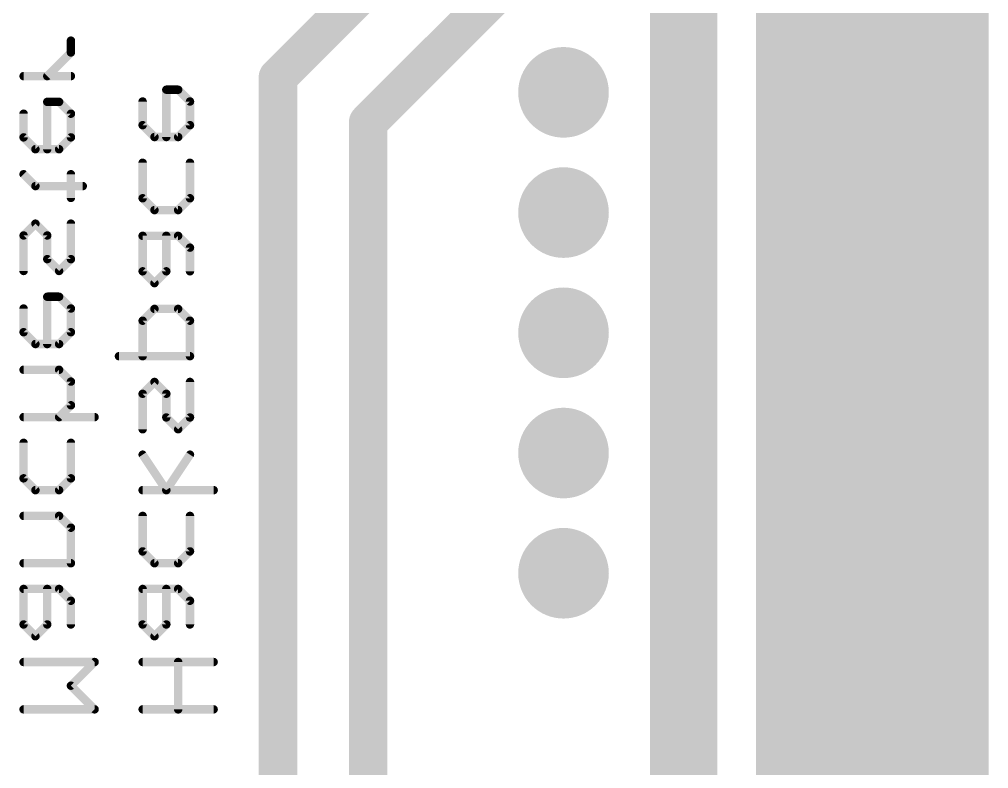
# Model space of a CAD drawing. Extents: x 1 to 49, y 1 to 49.
# Drawn here: x 28.51 to 48.98, y 10.16 to 25.99 of the extents above; entities that cross this region are included whole.
import ezdxf

# ---------------------------------------------------------------- set-up
doc = ezdxf.new("R2010")
doc.units = 0
doc.layers.add('16', color=175, linetype='CONTINUOUS')
doc.layers.add('17', color=82, linetype='CONTINUOUS')

# ---------------------------------------------------------------- blocks, each defined once
blk = doc.blocks.new('ROUNDP')
at = {"const_width": 0.5}
blk.add_lwpolyline([(0, -0.25, 1), (0, 0.25, 1), (0, -0.25)], format="xyb", dxfattribs=at)

msp = doc.modelspace()

# ---------------------------------------------------------------- linework, layer by layer
at = {"layer": '16'}
for points, const_width in [([(48.5776, 48.5776), (48.5776, 1.4224)], 0.8128), ([(42.545, 6.985), (42.545, 40.9575)], 1.4224), ([(44.4754, 7.9884), (44.4754, 41.3415)], 0.8128), ([(38.735, 29.5275), (33.9725, 24.765)], 0.8128), ([(39.0525, 26.9875), (35.8775, 23.8125)], 0.8128), ([(44.4754, 26.0096), (48.5776, 26.0096)], 0.8128), ([(29.6003, 25.29), (29.6003, 25.54)], 0.1778), ([(44.4754, 25.1968), (48.5776, 25.1968)], 0.8128), ([(29.1004, 24.7901), (29.6003, 25.29)], 0.1778), ([(33.9725, 24.765), (33.9725, 8.89)], 0.8128), ([(28.6004, 24.7901), (29.6003, 24.7901)], 0.1778), ([(44.4754, 24.384), (48.5776, 24.384)], 0.8128), ([(31.8649, 24.5036), (31.615, 24.5036)], 0.1778), ([(31.615, 24.5036), (31.615, 23.5037)], 0.1778), ([(32.1149, 24.2537), (31.8649, 24.5036)], 0.1778), ([(29.3503, 24.2464), (29.1004, 24.2464)], 0.1778), ([(29.1004, 24.2464), (29.1004, 23.2464)], 0.1778), ([(29.6003, 23.9964), (29.3503, 24.2464)], 0.1778), ([(31.115, 24.2537), (31.115, 23.7537)], 0.1778), ([(32.1149, 23.7537), (32.1149, 24.2537)], 0.1778), ([(35.8775, 23.8125), (35.8775, 9.525)], 0.8128), ([(28.6004, 23.9964), (28.6004, 23.4964)], 0.1778), ([(29.6003, 23.4964), (29.6003, 23.9964)], 0.1778), ([(44.4754, 23.5712), (48.5776, 23.5712)], 0.8128), ([(31.115, 23.7537), (31.365, 23.5037)], 0.1778), ([(31.8649, 23.5037), (32.1149, 23.7537)], 0.1778), ([(28.6004, 23.4964), (28.8504, 23.2464)], 0.1778), ([(29.3503, 23.2464), (29.6003, 23.4964)], 0.1778), ([(31.365, 23.5037), (31.8649, 23.5037)], 0.1778), ([(28.8504, 23.2464), (29.3503, 23.2464)], 0.1778), ([(44.4754, 22.7584), (48.5776, 22.7584)], 0.8128), ([(31.115, 22.2101), (31.115, 22.96)], 0.1778), ([(32.1149, 22.96), (32.1149, 22.2101)], 0.1778), ([(28.8504, 22.4674), (28.6004, 22.7173)], 0.1778), ([(29.6003, 22.2174), (29.6003, 22.7173)], 0.1778), ([(29.8503, 22.4674), (28.8504, 22.4674)], 0.1778), ([(44.4754, 21.9456), (48.5776, 21.9456)], 0.8128), ([(31.365, 21.9601), (31.115, 22.2101)], 0.1778), ([(32.1149, 22.2101), (31.8649, 21.9601)], 0.1778), ([(31.8649, 21.9601), (31.365, 21.9601)], 0.1778), ([(28.6004, 21.4237), (28.8504, 21.6737)], 0.1778), ([(28.8504, 21.6737), (29.1004, 21.4237)], 0.1778), ([(29.6003, 20.9237), (29.6003, 21.6737)], 0.1778), ([(28.6004, 20.6738), (28.6004, 21.4237)], 0.1778), ([(29.1004, 21.4237), (29.1004, 20.9237)], 0.1778), ([(31.8649, 21.4164), (31.115, 21.4164)], 0.1778), ([(31.115, 21.4164), (31.115, 20.6665)], 0.1778), ([(31.615, 20.6665), (31.615, 21.4164)], 0.1778), ([(32.1149, 21.1664), (31.8649, 21.4164)], 0.1778), ([(44.4754, 21.1328), (48.5776, 21.1328)], 0.8128), ([(32.1149, 20.6665), (32.1149, 21.1664)], 0.1778), ([(29.1004, 20.9237), (29.3503, 20.6738)], 0.1778), ([(29.3503, 20.6738), (29.6003, 20.9237)], 0.1778), ([(31.115, 20.6665), (31.365, 20.4165)], 0.1778), ([(31.365, 20.4165), (31.615, 20.6665)], 0.1778), ([(44.4754, 20.32), (48.5776, 20.32)], 0.8128), ([(29.3503, 20.1301), (29.1004, 20.1301)], 0.1778), ([(29.1004, 20.1301), (29.1004, 19.1302)], 0.1778), ([(29.6003, 19.8801), (29.3503, 20.1301)], 0.1778), ([(28.6004, 19.8801), (28.6004, 19.3801)], 0.1778), ([(29.6003, 19.3801), (29.6003, 19.8801)], 0.1778), ([(31.365, 19.8728), (31.115, 19.6228)], 0.1778), ([(31.8649, 19.8728), (31.365, 19.8728)], 0.1778), ([(32.1149, 19.6228), (31.8649, 19.8728)], 0.1778), ([(44.4754, 19.5072), (48.5776, 19.5072)], 0.8128), ([(31.115, 19.6228), (31.115, 18.8729)], 0.1778), ([(32.1149, 18.8729), (32.1149, 19.6228)], 0.1778), ([(28.6004, 19.3801), (28.8504, 19.1302)], 0.1778), ([(29.3503, 19.1302), (29.6003, 19.3801)], 0.1778), ([(28.8504, 19.1302), (29.3503, 19.1302)], 0.1778), ([(44.4754, 18.6944), (48.5776, 18.6944)], 0.8128), ([(30.615, 18.8729), (32.1149, 18.8729)], 0.1778), ([(29.3503, 18.5865), (28.6004, 18.5865)], 0.1778), ([(29.6003, 18.3365), (29.3503, 18.5865)], 0.1778), ([(29.6003, 17.8365), (29.6003, 18.3365)], 0.1778), ([(31.115, 18.0792), (31.365, 18.3292)], 0.1778), ([(31.365, 18.3292), (31.615, 18.0792)], 0.1778), ([(32.1149, 17.5793), (32.1149, 18.3292)], 0.1778), ([(44.4754, 17.8816), (48.5776, 17.8816)], 0.8128), ([(31.115, 17.3293), (31.115, 18.0792)], 0.1778), ([(31.615, 18.0792), (31.615, 17.5793)], 0.1778), ([(29.3503, 17.5866), (29.6003, 17.8365)], 0.1778), ([(30.1003, 17.5866), (28.6004, 17.5866)], 0.1778), ([(31.615, 17.5793), (31.8649, 17.3293)], 0.1778), ([(31.8649, 17.3293), (32.1149, 17.5793)], 0.1778), ([(44.4754, 17.0688), (48.5776, 17.0688)], 0.8128), ([(28.6004, 16.2929), (28.6004, 17.0429)], 0.1778), ([(29.6003, 17.0429), (29.6003, 16.2929)], 0.1778), ([(31.115, 16.7929), (31.615, 16.043)], 0.1778), ([(31.615, 16.043), (32.1149, 16.7929)], 0.1778), ([(44.4754, 16.256), (48.5776, 16.256)], 0.8128), ([(28.8504, 16.043), (28.6004, 16.2929)], 0.1778), ([(29.6003, 16.2929), (29.3503, 16.043)], 0.1778), ([(29.3503, 16.043), (28.8504, 16.043)], 0.1778), ([(31.115, 16.043), (32.6149, 16.043)], 0.1778), ([(44.4754, 15.4432), (48.5776, 15.4432)], 0.8128), ([(29.3503, 15.4993), (28.6004, 15.4993)], 0.1778), ([(29.6003, 15.2493), (29.3503, 15.4993)], 0.1778), ([(31.115, 14.7493), (31.115, 15.4993)], 0.1778), ([(32.1149, 15.4993), (32.1149, 14.7493)], 0.1778), ([(29.6003, 14.4993), (29.6003, 15.2493)], 0.1778), ([(44.4754, 14.6304), (48.5776, 14.6304)], 0.8128), ([(31.365, 14.4993), (31.115, 14.7493)], 0.1778), ([(32.1149, 14.7493), (31.8649, 14.4993)], 0.1778), ([(28.6004, 14.4993), (29.6003, 14.4993)], 0.1778), ([(31.8649, 14.4993), (31.365, 14.4993)], 0.1778), ([(44.4754, 13.8176), (48.5776, 13.8176)], 0.8128), ([(29.3503, 13.9557), (28.6004, 13.9557)], 0.1778), ([(28.6004, 13.9557), (28.6004, 13.2057)], 0.1778), ([(29.1004, 13.2057), (29.1004, 13.9557)], 0.1778), ([(29.6003, 13.7057), (29.3503, 13.9557)], 0.1778), ([(31.8649, 13.9557), (31.115, 13.9557)], 0.1778), ([(31.115, 13.9557), (31.115, 13.2057)], 0.1778), ([(31.615, 13.2057), (31.615, 13.9557)], 0.1778), ([(32.1149, 13.7057), (31.8649, 13.9557)], 0.1778), ([(29.6003, 13.2057), (29.6003, 13.7057)], 0.1778), ([(32.1149, 13.2057), (32.1149, 13.7057)], 0.1778), ([(44.4754, 13.0048), (48.5776, 13.0048)], 0.8128), ([(28.6004, 13.2057), (28.8504, 12.9557)], 0.1778), ([(28.8504, 12.9557), (29.1004, 13.2057)], 0.1778), ([(31.115, 13.2057), (31.365, 12.9557)], 0.1778), ([(31.365, 12.9557), (31.615, 13.2057)], 0.1778), ([(30.1003, 12.4121), (28.6004, 12.4121)], 0.1778), ([(29.6003, 11.9121), (30.1003, 12.4121)], 0.1778), ([(32.6149, 12.4121), (31.115, 12.4121)], 0.1778), ([(31.8649, 11.4121), (31.8649, 12.4121)], 0.1778), ([(44.4754, 12.192), (48.5776, 12.192)], 0.8128), ([(30.1003, 11.4121), (29.6003, 11.9121)], 0.1778), ([(44.4754, 11.3792), (48.5776, 11.3792)], 0.8128), ([(28.6004, 11.4121), (30.1003, 11.4121)], 0.1778), ([(31.115, 11.4121), (32.6149, 11.4121)], 0.1778), ([(44.4754, 10.5664), (48.5776, 10.5664)], 0.8128), ([(44.4754, 9.7536), (48.5776, 9.7536)], 0.8128)]:
    msp.add_lwpolyline(points, dxfattribs=dict(at, const_width=const_width))
for points, const_width in [([(44.4754, 26.2128, 1), (44.4754, 25.8064)], 0.4064), ([(48.5776, 25.8064, 1), (48.5776, 26.2128)], 0.4064), ([(29.6448, 25.54, 1), (29.5559, 25.54)], 0.0889), ([(44.4754, 25.4, 1), (44.4754, 24.9936)], 0.4064), ([(48.5776, 24.9936, 1), (48.5776, 25.4)], 0.4064), ([(29.5559, 25.29, 1), (29.6448, 25.29)], 0.0889), ([(29.6317, 25.2586, 1), (29.5689, 25.3214)], 0.0889), ([(34.1757, 24.765, 1), (33.7693, 24.765)], 0.4064), ([(33.8288, 24.9087, 1), (34.1162, 24.6213)], 0.4064), ([(28.6004, 24.8345, 1), (28.6004, 24.7456)], 0.0889), ([(29.0689, 24.8215, 1), (29.1318, 24.7586)], 0.0889), ([(29.6003, 24.7456, 1), (29.6003, 24.8345)], 0.0889), ([(44.4754, 24.5872, 1), (44.4754, 24.1808)], 0.4064), ([(48.5776, 24.1808, 1), (48.5776, 24.5872)], 0.4064), ([(31.6594, 24.5036, 1), (31.5705, 24.5036)], 0.0889), ([(31.615, 24.5481, 1), (31.615, 24.4592)], 0.0889), ([(31.8964, 24.5351, 1), (31.8335, 24.4722)], 0.0889), ([(31.8649, 24.4592, 1), (31.8649, 24.5481)], 0.0889), ([(29.1448, 24.2464, 1), (29.0559, 24.2464)], 0.0889), ([(29.1004, 24.2908, 1), (29.1004, 24.2019)], 0.0889), ([(29.3818, 24.2778, 1), (29.3189, 24.2149)], 0.0889), ([(29.3503, 24.2019, 1), (29.3503, 24.2908)], 0.0889), ([(31.1595, 24.2537, 1), (31.0706, 24.2537)], 0.0889), ([(32.1594, 24.2537, 1), (32.0705, 24.2537)], 0.0889), ([(32.0835, 24.2222, 1), (32.1463, 24.2851)], 0.0889), ([(36.0807, 23.8125, 1), (35.6743, 23.8125)], 0.4064), ([(35.7338, 23.9562, 1), (36.0212, 23.6688)], 0.4064), ([(28.6449, 23.9964, 1), (28.5559, 23.9964)], 0.0889), ([(29.6448, 23.9964, 1), (29.5559, 23.9964)], 0.0889), ([(29.5689, 23.965, 1), (29.6317, 24.0278)], 0.0889), ([(44.4754, 23.7744, 1), (44.4754, 23.368)], 0.4064), ([(48.5776, 23.368, 1), (48.5776, 23.7744)], 0.4064), ([(31.1464, 23.7851, 1), (31.0836, 23.7223)], 0.0889), ([(31.0706, 23.7537, 1), (31.1595, 23.7537)], 0.0889), ([(32.0705, 23.7537, 1), (32.1594, 23.7537)], 0.0889), ([(32.1463, 23.7223, 1), (32.0835, 23.7851)], 0.0889), ([(28.6318, 23.5279, 1), (28.569, 23.465)], 0.0889), ([(29.6317, 23.465, 1), (29.5689, 23.5279)], 0.0889), ([(31.365, 23.5482, 1), (31.365, 23.4593)], 0.0889), ([(31.3335, 23.4723, 1), (31.3964, 23.5351)], 0.0889), ([(31.5705, 23.5037, 1), (31.6594, 23.5037)], 0.0889), ([(31.8335, 23.5351, 1), (31.8964, 23.4723)], 0.0889), ([(31.8649, 23.4593, 1), (31.8649, 23.5482)], 0.0889), ([(28.5559, 23.4964, 1), (28.6449, 23.4964)], 0.0889), ([(29.5559, 23.4964, 1), (29.6448, 23.4964)], 0.0889), ([(28.8504, 23.2909, 1), (28.8504, 23.202)], 0.0889), ([(28.8189, 23.215, 1), (28.8818, 23.2779)], 0.0889), ([(29.0559, 23.2464, 1), (29.1448, 23.2464)], 0.0889), ([(29.3189, 23.2779, 1), (29.3818, 23.215)], 0.0889), ([(29.3503, 23.202, 1), (29.3503, 23.2909)], 0.0889), ([(44.4754, 22.9616, 1), (44.4754, 22.5552)], 0.4064), ([(48.5776, 22.5552, 1), (48.5776, 22.9616)], 0.4064), ([(31.1595, 22.96, 1), (31.0706, 22.96)], 0.0889), ([(32.1594, 22.96, 1), (32.0705, 22.96)], 0.0889), ([(28.6318, 22.7488, 1), (28.569, 22.6859)], 0.0889), ([(29.6448, 22.7173, 1), (29.5559, 22.7173)], 0.0889), ([(28.8504, 22.5118, 1), (28.8504, 22.4229)], 0.0889), ([(28.8189, 22.4359, 1), (28.8818, 22.4988)], 0.0889), ([(29.8503, 22.4229, 1), (29.8503, 22.5118)], 0.0889), ([(44.4754, 22.1488, 1), (44.4754, 21.7424)], 0.4064), ([(48.5776, 21.7424, 1), (48.5776, 22.1488)], 0.4064), ([(29.5559, 22.2174, 1), (29.6448, 22.2174)], 0.0889), ([(31.1464, 22.2415, 1), (31.0836, 22.1787)], 0.0889), ([(31.0706, 22.2101, 1), (31.1595, 22.2101)], 0.0889), ([(32.0705, 22.2101, 1), (32.1594, 22.2101)], 0.0889), ([(32.1463, 22.1787, 1), (32.0835, 22.2415)], 0.0889), ([(31.365, 22.0046, 1), (31.365, 21.9157)], 0.0889), ([(31.3335, 21.9287, 1), (31.3964, 21.9915)], 0.0889), ([(31.8335, 21.9915, 1), (31.8964, 21.9287)], 0.0889), ([(31.8649, 21.9157, 1), (31.8649, 22.0046)], 0.0889), ([(28.8818, 21.7051, 1), (28.8189, 21.6423)], 0.0889), ([(28.8818, 21.6423, 1), (28.8189, 21.7051)], 0.0889), ([(29.6448, 21.6737, 1), (29.5559, 21.6737)], 0.0889), ([(28.6449, 21.4237, 1), (28.5559, 21.4237)], 0.0889), ([(28.569, 21.4551, 1), (28.6318, 21.3923)], 0.0889), ([(29.1448, 21.4237, 1), (29.0559, 21.4237)], 0.0889), ([(29.0689, 21.3923, 1), (29.1318, 21.4551)], 0.0889), ([(31.115, 21.4609, 1), (31.115, 21.372)], 0.0889), ([(31.1595, 21.4164, 1), (31.0706, 21.4164)], 0.0889), ([(31.6594, 21.4164, 1), (31.5705, 21.4164)], 0.0889), ([(31.8964, 21.4478, 1), (31.8335, 21.385)], 0.0889), ([(31.8649, 21.372, 1), (31.8649, 21.4609)], 0.0889), ([(44.4754, 21.336, 1), (44.4754, 20.9296)], 0.4064), ([(48.5776, 20.9296, 1), (48.5776, 21.336)], 0.4064), ([(32.1594, 21.1664, 1), (32.0705, 21.1664)], 0.0889), ([(32.0835, 21.135, 1), (32.1463, 21.1979)], 0.0889), ([(29.1318, 20.9552, 1), (29.0689, 20.8923)], 0.0889), ([(29.0559, 20.9237, 1), (29.1448, 20.9237)], 0.0889), ([(29.5559, 20.9237, 1), (29.6448, 20.9237)], 0.0889), ([(29.6317, 20.8923, 1), (29.5689, 20.9552)], 0.0889), ([(28.5559, 20.6738, 1), (28.6449, 20.6738)], 0.0889), ([(29.3189, 20.7052, 1), (29.3818, 20.6423)], 0.0889), ([(29.3189, 20.6423, 1), (29.3818, 20.7052)], 0.0889), ([(31.1464, 20.6979, 1), (31.0836, 20.635)], 0.0889), ([(31.0706, 20.6665, 1), (31.1595, 20.6665)], 0.0889), ([(31.5705, 20.6665, 1), (31.6594, 20.6665)], 0.0889), ([(31.6464, 20.635, 1), (31.5835, 20.6979)], 0.0889), ([(32.0705, 20.6665, 1), (32.1594, 20.6665)], 0.0889), ([(44.4754, 20.5232, 1), (44.4754, 20.1168)], 0.4064), ([(48.5776, 20.1168, 1), (48.5776, 20.5232)], 0.4064), ([(31.3335, 20.4479, 1), (31.3964, 20.3851)], 0.0889), ([(31.3335, 20.3851, 1), (31.3964, 20.4479)], 0.0889), ([(29.1448, 20.1301, 1), (29.0559, 20.1301)], 0.0889), ([(29.1004, 20.1745, 1), (29.1004, 20.0856)], 0.0889), ([(29.3818, 20.1615, 1), (29.3189, 20.0987)], 0.0889), ([(29.3503, 20.0856, 1), (29.3503, 20.1745)], 0.0889), ([(28.6449, 19.8801, 1), (28.5559, 19.8801)], 0.0889), ([(29.6448, 19.8801, 1), (29.5559, 19.8801)], 0.0889), ([(29.5689, 19.8487, 1), (29.6317, 19.9115)], 0.0889), ([(31.365, 19.9173, 1), (31.365, 19.8284)], 0.0889), ([(31.3964, 19.8414, 1), (31.3335, 19.9042)], 0.0889), ([(31.8964, 19.9042, 1), (31.8335, 19.8414)], 0.0889), ([(31.8649, 19.8284, 1), (31.8649, 19.9173)], 0.0889), ([(44.4754, 19.7104, 1), (44.4754, 19.304)], 0.4064), ([(48.5776, 19.304, 1), (48.5776, 19.7104)], 0.4064), ([(31.1595, 19.6228, 1), (31.0706, 19.6228)], 0.0889), ([(31.0836, 19.6543, 1), (31.1464, 19.5914)], 0.0889), ([(32.1594, 19.6228, 1), (32.0705, 19.6228)], 0.0889), ([(32.0835, 19.5914, 1), (32.1463, 19.6543)], 0.0889), ([(28.6318, 19.4116, 1), (28.569, 19.3487)], 0.0889), ([(29.6317, 19.3487, 1), (29.5689, 19.4116)], 0.0889), ([(28.5559, 19.3801, 1), (28.6449, 19.3801)], 0.0889), ([(29.5559, 19.3801, 1), (29.6448, 19.3801)], 0.0889), ([(28.8504, 19.1746, 1), (28.8504, 19.0857)], 0.0889), ([(28.8189, 19.0987, 1), (28.8818, 19.1616)], 0.0889), ([(29.0559, 19.1302, 1), (29.1448, 19.1302)], 0.0889), ([(29.3189, 19.1616, 1), (29.3818, 19.0987)], 0.0889), ([(29.3503, 19.0857, 1), (29.3503, 19.1746)], 0.0889), ([(44.4754, 18.8976, 1), (44.4754, 18.4912)], 0.4064), ([(48.5776, 18.4912, 1), (48.5776, 18.8976)], 0.4064), ([(30.615, 18.9173, 1), (30.615, 18.8284)], 0.0889), ([(31.0706, 18.8729, 1), (31.1595, 18.8729)], 0.0889), ([(32.0705, 18.8729, 1), (32.1594, 18.8729)], 0.0889), ([(32.1149, 18.8284, 1), (32.1149, 18.9173)], 0.0889), ([(28.6004, 18.6309, 1), (28.6004, 18.542)], 0.0889), ([(29.3818, 18.6179, 1), (29.3189, 18.555)], 0.0889), ([(29.3503, 18.542, 1), (29.3503, 18.6309)], 0.0889), ([(29.6448, 18.3365, 1), (29.5559, 18.3365)], 0.0889), ([(29.5689, 18.3051, 1), (29.6317, 18.3679)], 0.0889), ([(31.3964, 18.3606, 1), (31.3335, 18.2978)], 0.0889), ([(31.3964, 18.2978, 1), (31.3335, 18.3606)], 0.0889), ([(32.1594, 18.3292, 1), (32.0705, 18.3292)], 0.0889), ([(44.4754, 18.0848, 1), (44.4754, 17.6784)], 0.4064), ([(48.5776, 17.6784, 1), (48.5776, 18.0848)], 0.4064), ([(31.1595, 18.0792, 1), (31.0706, 18.0792)], 0.0889), ([(31.0836, 18.1107, 1), (31.1464, 18.0478)], 0.0889), ([(31.6594, 18.0792, 1), (31.5705, 18.0792)], 0.0889), ([(31.5835, 18.0478, 1), (31.6464, 18.1107)], 0.0889), ([(29.5559, 17.8365, 1), (29.6448, 17.8365)], 0.0889), ([(29.6317, 17.8051, 1), (29.5689, 17.868)], 0.0889), ([(28.6004, 17.631, 1), (28.6004, 17.5421)], 0.0889), ([(29.3189, 17.618, 1), (29.3818, 17.5551)], 0.0889), ([(30.1003, 17.5421, 1), (30.1003, 17.631)], 0.0889), ([(31.6464, 17.6107, 1), (31.5835, 17.5478)], 0.0889), ([(31.5705, 17.5793, 1), (31.6594, 17.5793)], 0.0889), ([(32.0705, 17.5793, 1), (32.1594, 17.5793)], 0.0889), ([(32.1463, 17.5478, 1), (32.0835, 17.6107)], 0.0889), ([(31.8335, 17.3607, 1), (31.8964, 17.2979)], 0.0889), ([(31.8335, 17.2979, 1), (31.8964, 17.3607)], 0.0889), ([(44.4754, 17.272, 1), (44.4754, 16.8656)], 0.4064), ([(48.5776, 16.8656, 1), (48.5776, 17.272)], 0.4064), ([(31.0706, 17.3293, 1), (31.1595, 17.3293)], 0.0889), ([(28.6449, 17.0429, 1), (28.5559, 17.0429)], 0.0889), ([(29.6448, 17.0429, 1), (29.5559, 17.0429)], 0.0889), ([(31.152, 16.8175, 1), (31.078, 16.7682)], 0.0889), ([(32.1519, 16.7682, 1), (32.0779, 16.8175)], 0.0889), ([(44.4754, 16.4592, 1), (44.4754, 16.0528)], 0.4064), ([(48.5776, 16.0528, 1), (48.5776, 16.4592)], 0.4064), ([(28.6318, 16.3244, 1), (28.569, 16.2615)], 0.0889), ([(29.6317, 16.2615, 1), (29.5689, 16.3244)], 0.0889), ([(28.5559, 16.2929, 1), (28.6449, 16.2929)], 0.0889), ([(29.5559, 16.2929, 1), (29.6448, 16.2929)], 0.0889), ([(28.8504, 16.0874, 1), (28.8504, 15.9985)], 0.0889), ([(28.8189, 16.0115, 1), (28.8818, 16.0744)], 0.0889), ([(29.3189, 16.0744, 1), (29.3818, 16.0115)], 0.0889), ([(29.3503, 15.9985, 1), (29.3503, 16.0874)], 0.0889), ([(31.115, 16.0874, 1), (31.115, 15.9985)], 0.0889), ([(31.578, 16.0676, 1), (31.6519, 16.0183)], 0.0889), ([(31.578, 16.0183, 1), (31.6519, 16.0676)], 0.0889), ([(32.6149, 15.9985, 1), (32.6149, 16.0874)], 0.0889), ([(44.4754, 15.6464, 1), (44.4754, 15.24)], 0.4064), ([(48.5776, 15.24, 1), (48.5776, 15.6464)], 0.4064), ([(28.6004, 15.5437, 1), (28.6004, 15.4548)], 0.0889), ([(29.3818, 15.5307, 1), (29.3189, 15.4678)], 0.0889), ([(29.3503, 15.4548, 1), (29.3503, 15.5437)], 0.0889), ([(31.1595, 15.4993, 1), (31.0706, 15.4993)], 0.0889), ([(32.1594, 15.4993, 1), (32.0705, 15.4993)], 0.0889), ([(29.6448, 15.2493, 1), (29.5559, 15.2493)], 0.0889), ([(29.5689, 15.2179, 1), (29.6317, 15.2807)], 0.0889), ([(44.4754, 14.8336, 1), (44.4754, 14.4272)], 0.4064), ([(48.5776, 14.4272, 1), (48.5776, 14.8336)], 0.4064), ([(31.1464, 14.7808, 1), (31.0836, 14.7179)], 0.0889), ([(31.0706, 14.7493, 1), (31.1595, 14.7493)], 0.0889), ([(32.0705, 14.7493, 1), (32.1594, 14.7493)], 0.0889), ([(32.1463, 14.7179, 1), (32.0835, 14.7808)], 0.0889), ([(28.6004, 14.5438, 1), (28.6004, 14.4549)], 0.0889), ([(29.5559, 14.4993, 1), (29.6448, 14.4993)], 0.0889), ([(29.6003, 14.4549, 1), (29.6003, 14.5438)], 0.0889), ([(31.365, 14.5438, 1), (31.365, 14.4549)], 0.0889), ([(31.3335, 14.4679, 1), (31.3964, 14.5308)], 0.0889), ([(31.8335, 14.5308, 1), (31.8964, 14.4679)], 0.0889), ([(31.8649, 14.4549, 1), (31.8649, 14.5438)], 0.0889), ([(44.4754, 14.0208, 1), (44.4754, 13.6144)], 0.4064), ([(48.5776, 13.6144, 1), (48.5776, 14.0208)], 0.4064), ([(28.6449, 13.9557, 1), (28.5559, 13.9557)], 0.0889), ([(28.6004, 14.0001, 1), (28.6004, 13.9112)], 0.0889), ([(29.1448, 13.9557, 1), (29.0559, 13.9557)], 0.0889), ([(29.3818, 13.9871, 1), (29.3189, 13.9242)], 0.0889), ([(29.3503, 13.9112, 1), (29.3503, 14.0001)], 0.0889), ([(31.1595, 13.9557, 1), (31.0706, 13.9557)], 0.0889), ([(31.115, 14.0001, 1), (31.115, 13.9112)], 0.0889), ([(31.6594, 13.9557, 1), (31.5705, 13.9557)], 0.0889), ([(31.8964, 13.9871, 1), (31.8335, 13.9242)], 0.0889), ([(31.8649, 13.9112, 1), (31.8649, 14.0001)], 0.0889), ([(29.6448, 13.7057, 1), (29.5559, 13.7057)], 0.0889), ([(29.5689, 13.6742, 1), (29.6317, 13.7371)], 0.0889), ([(32.1594, 13.7057, 1), (32.0705, 13.7057)], 0.0889), ([(32.0835, 13.6742, 1), (32.1463, 13.7371)], 0.0889), ([(44.4754, 13.208, 1), (44.4754, 12.8016)], 0.4064), ([(48.5776, 12.8016, 1), (48.5776, 13.208)], 0.4064), ([(28.5559, 13.2057, 1), (28.6449, 13.2057)], 0.0889), ([(28.6318, 13.2371, 1), (28.569, 13.1743)], 0.0889), ([(29.0559, 13.2057, 1), (29.1448, 13.2057)], 0.0889), ([(29.1318, 13.1743, 1), (29.0689, 13.2371)], 0.0889), ([(29.5559, 13.2057, 1), (29.6448, 13.2057)], 0.0889), ([(31.1464, 13.2371, 1), (31.0836, 13.1743)], 0.0889), ([(31.0706, 13.2057, 1), (31.1595, 13.2057)], 0.0889), ([(31.5705, 13.2057, 1), (31.6594, 13.2057)], 0.0889), ([(31.6464, 13.1743, 1), (31.5835, 13.2371)], 0.0889), ([(32.0705, 13.2057, 1), (32.1594, 13.2057)], 0.0889), ([(28.8189, 12.9872, 1), (28.8818, 12.9243)], 0.0889), ([(28.8189, 12.9243, 1), (28.8818, 12.9872)], 0.0889), ([(31.3335, 12.9872, 1), (31.3964, 12.9243)], 0.0889), ([(31.3335, 12.9243, 1), (31.3964, 12.9872)], 0.0889), ([(28.6004, 12.4565, 1), (28.6004, 12.3676)], 0.0889), ([(30.1317, 12.3806, 1), (30.0689, 12.4435)], 0.0889), ([(30.1003, 12.3676, 1), (30.1003, 12.4565)], 0.0889), ([(31.115, 12.4565, 1), (31.115, 12.3676)], 0.0889), ([(31.9094, 12.4121, 1), (31.8205, 12.4121)], 0.0889), ([(32.6149, 12.3676, 1), (32.6149, 12.4565)], 0.0889), ([(44.4754, 12.3952, 1), (44.4754, 11.9888)], 0.4064), ([(48.5776, 11.9888, 1), (48.5776, 12.3952)], 0.4064), ([(29.6317, 11.9435, 1), (29.5689, 11.8807)], 0.0889), ([(29.5689, 11.9435, 1), (29.6317, 11.8807)], 0.0889), ([(44.4754, 11.5824, 1), (44.4754, 11.176)], 0.4064), ([(48.5776, 11.176, 1), (48.5776, 11.5824)], 0.4064), ([(28.6004, 11.4566, 1), (28.6004, 11.3677)], 0.0889), ([(30.0689, 11.3807, 1), (30.1317, 11.4436)], 0.0889), ([(30.1003, 11.3677, 1), (30.1003, 11.4566)], 0.0889), ([(31.115, 11.4566, 1), (31.115, 11.3677)], 0.0889), ([(32.6149, 11.3677, 1), (32.6149, 11.4566)], 0.0889), ([(31.8205, 11.4121, 1), (31.9094, 11.4121)], 0.0889), ([(44.4754, 10.7696, 1), (44.4754, 10.3632)], 0.4064), ([(48.5776, 10.3632, 1), (48.5776, 10.7696)], 0.4064)]:
    msp.add_lwpolyline(points, format="xyb", dxfattribs=dict(at, const_width=const_width))

# ---------------------------------------------------------------- block references
at = {"layer": '17', "xscale": 1.9144, "yscale": 1.9144}
for p in [(40.005, 24.4475), (40.005, 24.4475), (40.005, 21.9075), (40.005, 21.9075), (40.005, 19.3675), (40.005, 19.3675), (40.005, 16.8275), (40.005, 16.8275), (40.005, 14.2875), (40.005, 14.2875)]:
    msp.add_blockref('ROUNDP', p, dxfattribs=at)

doc.saveas('drawing.dxf')
